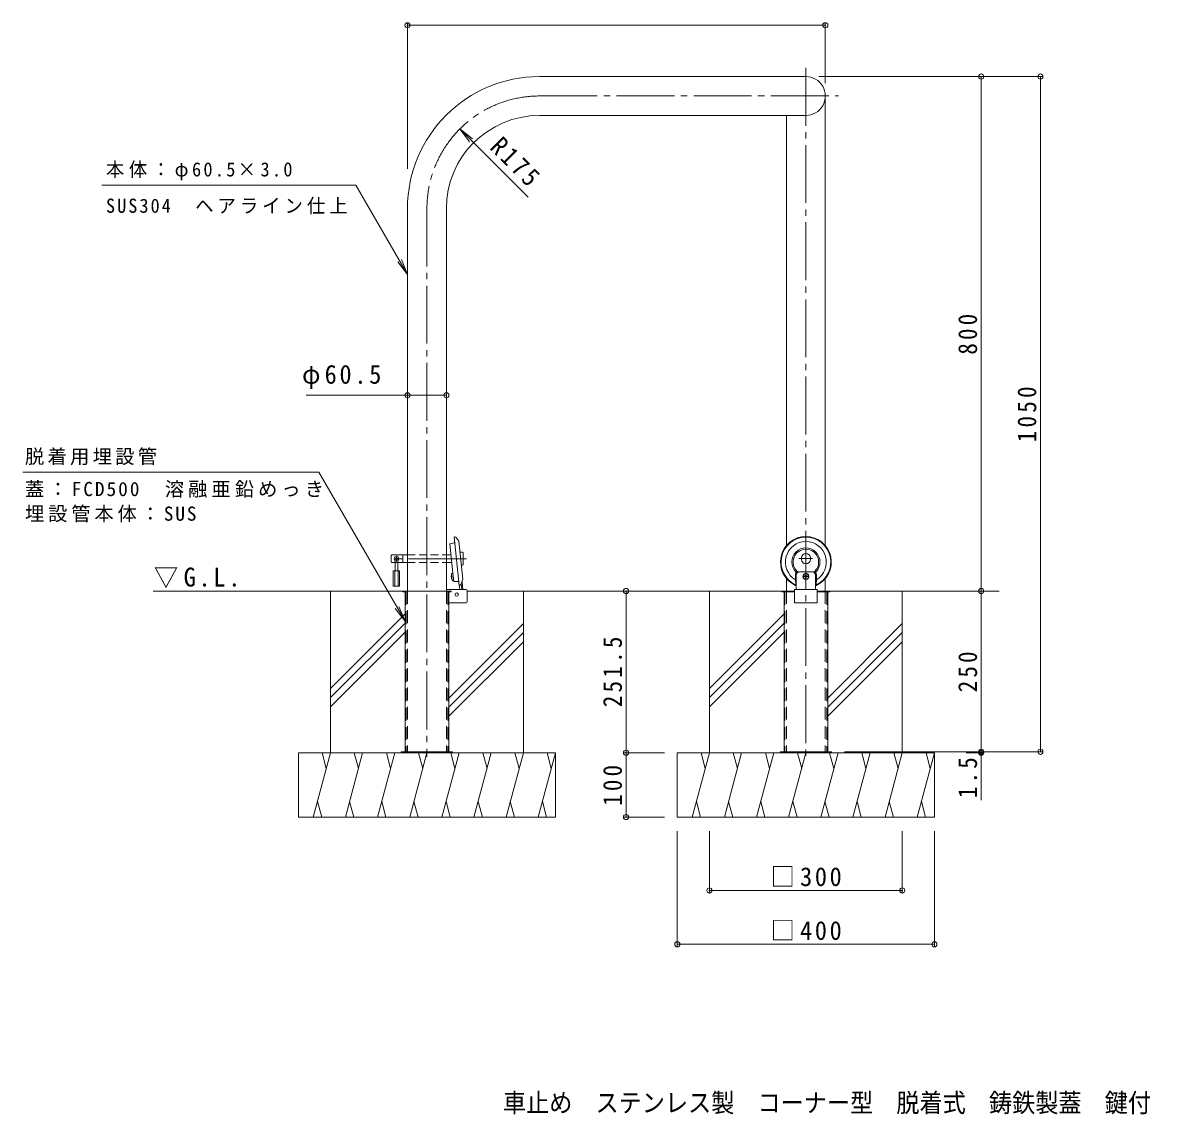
# Model space of a CAD drawing. Units: millimetres at full size, sheet at 1:10; some dimension numbers follow another scale. Extents: x -1706 to 1825, y -1371 to 1318.
# Drawn here: x -1706 to 60, y -1371 to 326 of the extents above; entities that cross this region are included whole.
import ezdxf
from ezdxf.enums import TextEntityAlignment as Align

# ---------------------------------------------------------------- set-up
doc = ezdxf.new("R2010")
doc.units = ezdxf.units.MM
doc.header["$LTSCALE"] = 10
doc.header["$PDMODE"] = 32
doc.header["$PDSIZE"] = 8
for name, pattern in [('CHAIN1', [8, 5, -1, 1, -1]), ('CHAIN2', [12, 9, -1, 1, -1]), ('DASHED1', [1.8, 1.2, -0.6]), ('DASHED2', [3, 2, -1])]:
    doc.linetypes.add(name, pattern=pattern)
for name, color, linetype, lineweight in [('C-0', 7, 'CHAIN2', 9), ('C-1', 7, 'Continuous', 9), ('C-2', 3, 'Continuous', 9), ('C-3', 4, 'Continuous', 9), ('C-4', 7, 'Continuous', 9), ('C-5', 7, 'Continuous', 9), ('C-6', 6, 'Continuous', 9), ('C-9', 7, 'Continuous', 9), ('C-B', 7, 'Continuous', 9)]:
    doc.layers.add(name, color=color, linetype=linetype, lineweight=lineweight)
doc.layers.add('F-5_F-5ﾚｲﾔ', color=2, linetype='Continuous')
doc.styles.add('ＭＳ ゴシック', font='')
doc.styles.get('ＭＳ ゴシック').set_extended_font_data('MS Gothic')

msp = doc.modelspace()

# ---------------------------------------------------------------- linework, layer by layer
at = {"layer": 'C-0'}
for p, q in [((-487.22, 256.22), (-487.22, -819.8)), ((-901.72, 212.5), (-436.48, 212.5)), ((-1076.72, 37.5), (-1076.72, -814.96)), ((-1015.34, -507.02), (-1133.94, -507.02)), ((-498.31, -506.88), (-476.75, -506.88))]:
    msp.add_line(p, q, dxfattribs=at)
msp.add_arc((-901.72, 37.5), 175, 90, 180, dxfattribs=at)
at = {"layer": 'C-1'}
for p, q in [((-1116.72, -807.25), (-1116.72, -808.75)), ((-1116.72, -807.25), (-1036.72, -807.25)), ((-1089.22, -807.25), (-1089.22, -808.75)), ((-1064.22, -807.25), (-1064.22, -808.75)), ((-1036.72, -807.25), (-1036.72, -808.75)), ((-527.22, -807.25), (-527.22, -808.75)), ((-527.22, -807.25), (-447.22, -807.25)), ((-507.84, -807.25), (-507.84, -808.75)), ((-466.61, -807.25), (-466.61, -808.75)), ((-447.22, -807.25), (-447.22, -808.75))]:
    msp.add_line(p, q, dxfattribs=at)
at = {"layer": 'C-2'}
for p, q in [((-901.72, 242.75), (-487.22, 242.75)), ((-456.97, 212.5), (-456.97, -486.58)), ((-901.72, 182.25), (-487.22, 182.25)), ((-517.47, 182.25), (-517.47, -486.64)), ((-1106.97, 37.5), (-1106.97, -557.25)), ((-1046.47, 37.5), (-1046.47, -557.25)), ((-517.47, -537.84), (-517.47, -557.25)), ((-456.97, -538.05), (-456.97, -557.25))]:
    msp.add_line(p, q, dxfattribs=at)
at = {"layer": 'C-2', "linetype": 'DASHED2'}
for p, q in [((-1106.97, -557.25), (-1106.97, -807.25)), ((-1046.47, -557.25), (-1046.47, -807.25)), ((-517.47, -557.25), (-517.47, -807.25)), ((-456.97, -557.25), (-456.97, -807.25))]:
    msp.add_line(p, q, dxfattribs=at)
at = {"layer": 'C-2'}
for centre, radius, start, end in [((-901.72, 37.5), 205.25, 90, 180), ((-487.22, 212.5), 30.25, 269.99986, 90.00014), ((-901.72, 37.5), 144.75, 90, 180)]:
    msp.add_arc(centre, radius, start, end, dxfattribs=at)
at = {"layer": 'C-3'}
for p, q in [((-1026.35, -548.46), (-1034.27, -473.06)), ((-1034.02, -472.85), (-1031.63, -473.5)), ((-1031.63, -473.5), (-1027.02, -479.84)), ((-1020.81, -538.95), (-1027.02, -479.84)), ((-494.22, -507.88), (-494.22, -505.88)), ((-480.22, -507.88), (-480.22, -505.88)), ((-502.49, -528.34), (-500.55, -527.76)), ((-471.83, -528.36), (-473.76, -527.77)), ((-1036.37, -529.65), (-1035.03, -542.38)), ((-1027.85, -542.52), (-1035.03, -542.38)), ((-1023.91, -547.01), (-1026.05, -548.62)), ((-1021.99, -542.03), (-1023.91, -547.01)), ((-1020.81, -538.95), (-1021.99, -542.03)), ((-503.56, -539.69), (-503.56, -532.27)), ((-503, -546.82), (-503.56, -539.69)), ((-502.56, -548.16), (-502.57, -532.27)), ((-471.73, -548.18), (-471.74, -532.28)), ((-471.29, -546.84), (-470.74, -539.71)), ((-470.74, -539.71), (-470.74, -532.28)), ((-1114.22, -557.25), (-1114.22, -558.75)), ((-1110.72, -558.75), (-1114.22, -558.75)), ((-1110.72, -558.75), (-1110.72, -807.25)), ((-1042.72, -558.75), (-1039.22, -558.75)), ((-1042.72, -558.75), (-1042.72, -807.25)), ((-1039.22, -557.25), (-1039.22, -558.75)), ((-524.72, -557.25), (-524.72, -558.75)), ((-524.72, -557.25), (-504.72, -557.25)), ((-524.72, -558.75), (-504.72, -558.75)), ((-521.22, -558.75), (-521.22, -807.25)), ((-469.72, -557.25), (-449.72, -557.25)), ((-469.72, -558.75), (-449.72, -558.75)), ((-453.22, -558.75), (-453.22, -807.25)), ((-449.72, -557.25), (-449.72, -558.75))]:
    msp.add_line(p, q, dxfattribs=at)
at = {"layer": 'C-3', "color": 2}
for p, q in [((-477.21, -527.28), (-497.1, -527.27)), ((-1038.47, -532.64), (-1039.18, -533.51)), ((-1039.18, -533.51), (-1037.98, -533.39)), ((-1038.72, -537.89), (-1039.18, -533.51)), ((-1038.72, -537.89), (-1037.52, -537.76)), ((-1037.84, -538.6), (-1038.72, -537.89)), ((-1038.47, -532.64), (-1038.07, -532.59)), ((-1038.28, -530.6), (-1037.92, -529.81)), ((-1038.28, -530.6), (-1037.23, -540.55)), ((-1037.92, -529.81), (-1036.37, -529.65)), ((-1037.84, -538.6), (-1037.44, -538.56)), ((-1037.23, -540.55), (-1036.72, -541.25)), ((-1036.72, -541.25), (-1035.16, -541.09)), ((-1020.84, -554.95), (-1022.15, -542.44)), ((-502.07, -532.27), (-502.06, -554.95)), ((-487.15, -532.84), (-488.65, -533.71)), ((-485.66, -533.71), (-487.15, -532.84)), ((-485.66, -535.44), (-487.15, -536.31)), ((-485.66, -535.44), (-485.66, -533.71)), ((-472.24, -532.28), (-472.22, -554.94))]:
    msp.add_line(p, q, dxfattribs=at)
at = {"layer": 'C-3', "color": 2, "linetype": 'CHAIN2'}
msp.add_line((-482.64, -534.58), (-491.67, -534.57), dxfattribs=at)
at = {"layer": 'C-3', "linetype": 'DASHED2'}
for p, q in [((-1109.22, -558.75), (-1109.22, -807.25)), ((-1044.22, -558.75), (-1044.22, -807.25)), ((-519.72, -558.75), (-519.72, -807.25)), ((-454.72, -558.75), (-454.72, -807.25))]:
    msp.add_line(p, q, dxfattribs=at)
at = {"layer": 'C-3', "color": 3}
for p, q in [((-1015.47, -554.95), (-1046.47, -554.95)), ((-1013.97, -573.95), (-1013.97, -556.45)), ((-504.72, -554.95), (-504.72, -575.45)), ((-504.72, -554.95), (-469.72, -554.95)), ((-469.72, -554.95), (-469.72, -575.45)), ((-1015.47, -575.45), (-1042.72, -575.45)), ((-504.72, -575.45), (-469.72, -575.45))]:
    msp.add_line(p, q, dxfattribs=at)
at = {"layer": 'C-3'}
msp.add_lwpolyline([(-1034.17, -482.37), (-1041.16, -484), (-1036.37, -529.59), (-1036.37, -529.65)], dxfattribs=at)
at = {"layer": 'C-3', "color": 2}
msp.add_lwpolyline([(-487.15, -536.31), (-488.64, -535.44), (-488.65, -533.71)], dxfattribs=at)
at = {"layer": 'C-3'}
msp.add_circle((-1030.37, -562.75), 2.5, dxfattribs=at)
for centre, radius, start, end in [((-1034.07, -473.04), 0.2, 74.79398, 186), ((-1034.4, -481.4), 1, 283.12502, 6), ((-487.22, -505.88), 7, 0, 180), ((-487.22, -507.88), 7, 180, 0), ((-1027.87, -543.52), 1, 6, 88.87498), ((-1026.15, -548.44), 0.2, 186, 297.20602)]:
    msp.add_arc(centre, radius, start, end, dxfattribs=at)
at = {"layer": 'C-3', "linetype": 'DASHED2'}
for centre, start, end in [((-1110.72, -558.75), 0, 90), ((-1042.72, -558.75), 90, 180)]:
    msp.add_arc(centre, 1.5, start, end, dxfattribs=at)
at = {"layer": 'C-3', "color": 3}
for centre, start, end in [((-1015.47, -556.45), 0, 90), ((-1015.47, -573.95), 270, 0)]:
    msp.add_arc(centre, 1.5, start, end, dxfattribs=at)
at = {"layer": 'C-3', "linetype": 'DASHED1'}
for centre, start, end in [((-521.22, -558.75), 0, 90), ((-453.22, -558.75), 90, 180)]:
    msp.add_arc(centre, 1.5, start, end, dxfattribs=at)
at = {"layer": 'C-3'}
for centre, major_axis, start_param, end_param in [((-487.17, -512.28), (-4.16, 39.58), 3.4553706, 8.9007544), ((-487.17, -512.28), (-4.06, 38.59), 3.4806005, 8.8763306), ((-487.17, -512.28), (-3.35, 31.83), 3.5785013, 8.7784298), ((-487.17, -512.28), (-2.3, 21.88), 3.8315417, 8.5253894), ((-487.17, -512.28), (-2.09, 19.89), 3.7948949, 8.5620362), ((-497.1, -532.27), (-0.68, 6.46), 0.9210955, 1.4660766), ((-503.48, -528.38), (-0.105, 0.995), 4.0626882, 5.3837967), ((-497.1, -532.27), (-0.57, 5.47), 0.6466607, 1.4660766), ((-501.52, -527.52), (-0.105, 0.995), 3.7882534, 5.4204436), ((-472.8, -527.53), (-0.105, 0.995), 0.6533022, 2.2854924), ((-477.21, -532.28), (-0.57, 5.47), 4.6076692, 5.4270851), ((-470.83, -528.4), (-0.105, 0.995), 0.6899491, 2.0110576), ((-477.21, -532.28), (-0.68, 6.46), 4.6076692, 5.1526503), ((-503.5, -546.86), (-0.052, 0.497), 2.5931453, 4.6855146), ((-470.79, -546.87), (-0.052, 0.497), 1.3882312, 3.4806005), ((-503.06, -548.16), (-0.052, 0.497), 2.6175691, 4.6076692), ((-471.23, -548.18), (-0.052, 0.497), 1.4660766, 3.4561767)]:
    msp.add_ellipse(centre, major_axis=major_axis, ratio=0.9945, start_param=start_param, end_param=end_param, dxfattribs=at)
at = {"layer": 'C-3', "color": 2}
for centre, start_param, end_param in [((-497.1, -532.27), 6.1784656, 7.7492619), ((-477.21, -532.28), 4.6076692, 6.1784656)]:
    msp.add_ellipse(centre, major_axis=(-0.52, 4.97), ratio=0.9945, start_param=start_param, end_param=end_param, dxfattribs=at)
for major_axis in [(-0.5, 4.72), (-0.44, 4.23)]:
    msp.add_ellipse((-487.15, -534.57), major_axis=major_axis, ratio=0.9945, dxfattribs=at)
at = {"layer": 'C-4'}
for p, q in [((-1106.97, 325.46), (-1106.97, 99.01)), ((-1106.97, 322.46), (-456.97, 322.46)), ((-456.97, 325.46), (-456.97, 232.5)), ((-119.37, 242.75), (-467.22, 242.75)), ((-214.48, 242.75), (-214.48, -557.25)), ((-122.37, 242.75), (-122.37, -807.25)), ((-1025.47, 161.24), (-1005.63, 146.02)), ((-1106.97, -252.9), (-1264.72, -252.9)), ((-1106.97, -252.9), (-1046.47, -252.9)), ((-767, -557.25), (-767, -808.75)), ((-214.48, -557.25), (-214.48, -807.25)), ((-770, -808.75), (-707.22, -808.75)), ((-767, -808.75), (-767, -908.75)), ((-119.37, -807.25), (-427.22, -807.25)), ((-211.48, -808.75), (-237.98, -808.75)), ((-214.48, -807.25), (-214.48, -882.46)), ((-770, -908.75), (-707.22, -908.75)), ((-687.22, -1109.61), (-687.22, -930.45)), ((-637.22, -1025.89), (-637.22, -930.45)), ((-337.22, -1025.89), (-337.22, -930.45)), ((-287.22, -1109.61), (-287.22, -930.45)), ((-637.22, -1022.89), (-337.22, -1022.89)), ((-687.22, -1106.61), (-287.22, -1106.61))]:
    msp.add_line(p, q, dxfattribs=at)
msp.add_lwpolyline([(-919.4, 55.17), (-1025.47, 161.24), (-1010.25, 141.41)], dxfattribs=at)
for p in [(-1106.97, 322.46), (-456.97, 322.46), (-214.48, 242.75), (-122.37, 242.75), (-1106.97, -252.9), (-1046.47, -252.9), (-767, -557.25), (-214.48, -557.25), (-767, -808.75), (-214.48, -807.25), (-214.48, -808.75), (-122.37, -807.25), (-767, -908.75), (-637.22, -1022.89), (-337.22, -1022.89), (-687.22, -1106.61), (-287.22, -1106.61)]:
    msp.add_point(p, dxfattribs=at)
at = {"layer": 'C-5'}
for p, q in [((-1187.27, 73.71), (-1582.48, 73.71)), ((-1187.27, 73.71), (-1106.97, -64.97)), ((-1106.97, -64.97), (-1122.19, -45.14)), ((-1106.97, -64.97), (-1116.54, -41.87)), ((-1705.6, -372.52), (-1244.88, -372.52)), ((-1110.72, -604.2), (-1244.88, -372.52)), ((-1110.72, -604.2), (-1120.29, -581.11)), ((-1110.72, -604.2), (-1125.94, -584.37))]:
    msp.add_line(p, q, dxfattribs=at)
at = {"layer": 'C-6'}
for p, q in [((-1039.22, -557.25), (-1502.72, -557.25)), ((-1226.72, -557.25), (-1226.72, -808.75)), ((-524.72, -557.25), (-1013.97, -557.25)), ((-926.72, -557.25), (-926.72, -808.75)), ((-637.22, -557.25), (-637.22, -808.75)), ((-186.47, -557.25), (-449.72, -557.25)), ((-337.22, -557.25), (-337.22, -808.75)), ((-1110.72, -592.95), (-1226.72, -708.95)), ((-521.22, -592.95), (-637.22, -708.95)), ((-1110.72, -607.09), (-1226.72, -723.09)), ((-926.72, -607.83), (-1042.72, -723.83)), ((-521.22, -607.09), (-637.22, -723.09)), ((-337.22, -607.83), (-453.22, -723.83)), ((-1110.72, -621.23), (-1226.72, -737.23)), ((-926.72, -621.97), (-1042.72, -737.97)), ((-521.22, -621.23), (-637.22, -737.23)), ((-337.22, -621.97), (-453.22, -737.97)), ((-926.72, -636.11), (-1042.72, -752.11)), ((-337.22, -636.11), (-453.22, -752.11)), ((-1226.72, -808.75), (-1253.52, -908.75)), ((-1239.77, -808.75), (-1233.25, -833.1)), ((-1176.72, -808.75), (-1203.52, -908.75)), ((-1189.77, -808.75), (-1183.25, -833.1)), ((-1126.72, -808.75), (-1153.52, -908.75)), ((-1139.77, -808.75), (-1133.25, -833.1)), ((-1076.72, -808.75), (-1103.52, -908.75)), ((-1089.77, -808.75), (-1083.25, -833.1)), ((-1076.72, -808.75), (-876.72, -808.75)), ((-1026.72, -808.75), (-1053.52, -908.75)), ((-1039.77, -808.75), (-1033.25, -833.1)), ((-976.72, -808.75), (-1003.52, -908.75)), ((-989.77, -808.75), (-983.25, -833.1)), ((-926.72, -808.75), (-953.52, -908.75)), ((-939.77, -808.75), (-933.25, -833.1)), ((-876.72, -808.75), (-903.52, -908.75)), ((-889.77, -808.75), (-883.25, -833.1)), ((-876.72, -808.75), (-876.72, -908.75)), ((-637.22, -808.75), (-664.02, -908.75)), ((-650.27, -808.75), (-643.75, -833.1)), ((-587.22, -808.75), (-614.02, -908.75)), ((-600.27, -808.75), (-593.75, -833.1)), ((-537.22, -808.75), (-564.02, -908.75)), ((-550.27, -808.75), (-543.75, -833.1)), ((-487.22, -808.75), (-514.02, -908.75)), ((-500.27, -808.75), (-493.75, -833.1)), ((-487.22, -808.75), (-287.22, -808.75)), ((-437.22, -808.75), (-464.02, -908.75)), ((-450.27, -808.75), (-443.75, -833.1)), ((-387.22, -808.75), (-414.02, -908.75)), ((-400.27, -808.75), (-393.75, -833.1)), ((-337.22, -808.75), (-364.02, -908.75)), ((-350.27, -808.75), (-343.75, -833.1)), ((-287.22, -808.75), (-314.02, -908.75)), ((-300.27, -808.75), (-293.75, -833.1)), ((-287.22, -808.75), (-287.22, -908.75)), ((-1240.47, -908.75), (-1246.99, -884.4)), ((-1190.47, -908.75), (-1196.99, -884.4)), ((-1140.47, -908.75), (-1146.99, -884.4)), ((-1090.47, -908.75), (-1096.99, -884.4)), ((-1040.47, -908.75), (-1046.99, -884.4)), ((-990.47, -908.75), (-996.99, -884.4)), ((-940.47, -908.75), (-946.99, -884.4)), ((-890.47, -908.75), (-896.99, -884.4)), ((-650.97, -908.75), (-657.49, -884.4)), ((-600.97, -908.75), (-607.49, -884.4)), ((-550.97, -908.75), (-557.49, -884.4)), ((-500.97, -908.75), (-507.49, -884.4)), ((-450.97, -908.75), (-457.49, -884.4)), ((-400.97, -908.75), (-407.49, -884.4)), ((-350.97, -908.75), (-357.49, -884.4)), ((-300.97, -908.75), (-307.49, -884.4)), ((-1276.72, -908.75), (-876.72, -908.75)), ((-687.22, -908.75), (-287.22, -908.75))]:
    msp.add_line(p, q, dxfattribs=at)
for points in [[(-1076.72, -808.75), (-1276.72, -808.75), (-1276.72, -908.75)], [(-487.22, -808.75), (-687.22, -808.75), (-687.22, -908.75)]]:
    msp.add_lwpolyline(points, dxfattribs=at)
at = {"layer": 'C-9'}
for p, q in [((-477.21, -527.28), (-497.1, -527.27)), ((-1022.44, -554.95), (-1023.41, -545.73)), ((-1025.66, -554.95), (-1026.35, -548.46))]:
    msp.add_line(p, q, dxfattribs=at)
for centre, start_param, end_param in [((-497.1, -532.27), 0.0121487, 1.4660766), ((-497.1, -532.27), 6.1784656, 6.295334), ((-477.21, -532.28), 4.6076692, 6.1784656)]:
    msp.add_ellipse(centre, major_axis=(-0.52, 4.97), ratio=0.9945, start_param=start_param, end_param=end_param, dxfattribs=at)
at = {"layer": 'C-B'}
for p, q in [((-1132.15, -502.02), (-1132.15, -512.02)), ((-1131.15, -501.02), (-1106.97, -501.02)), ((-1114.15, -501.02), (-1114.15, -513.02)), ((-1046.47, -501.02), (-1039.37, -501.02)), ((-1021.15, -497.02), (-1025.22, -497.02)), ((-1020.15, -516.02), (-1020.15, -498.02)), ((-1131.15, -513.02), (-1106.97, -513.02)), ((-1046.47, -513.02), (-1038.11, -513.02)), ((-1023.11, -517.02), (-1021.15, -517.02))]:
    msp.add_line(p, q, dxfattribs=at)
at = {"layer": 'C-B', "color": 2}
for p, q in [((-1126.4, -508.27), (-1126.4, -526.02)), ((-1121.9, -508.27), (-1121.9, -526.02)), ((-1119.15, -526.02), (-1129.15, -526.02)), ((-1129.15, -526.02), (-1129.15, -549.52)), ((-1126.9, -526.02), (-1126.9, -549.52)), ((-1121.4, -526.02), (-1121.4, -549.52)), ((-1119.15, -526.02), (-1119.15, -549.52)), ((-1119.15, -549.52), (-1129.15, -549.52))]:
    msp.add_line(p, q, dxfattribs=at)
at = {"layer": 'C-B', "linetype": 'CHAIN1'}
msp.add_line((-1124.15, -502.5), (-1124.15, -511.56), dxfattribs=at)
at = {"layer": 'C-B', "linetype": 'DASHED1'}
for p, q in [((-1106.97, -501.02), (-1046.47, -501.02)), ((-1106.97, -513.02), (-1046.47, -513.02))]:
    msp.add_line(p, q, dxfattribs=at)
at = {"layer": 'C-B'}
for centre, radius, start, end in [((-1131.15, -502.02), 1, 90, 180), ((-1124.15, -507.02), 3.5, 310.00777, 229.99527), ((-1021.15, -498.02), 1, 0, 90), ((-1131.15, -512.02), 1, 180, 270), ((-1021.15, -516.02), 1, 270, 0)]:
    msp.add_arc(centre, radius, start, end, dxfattribs=at)
at = {"layer": 'C-B', "color": 2}
msp.add_arc((-1124.15, -508.27), 2.25, 0, 180, dxfattribs=at)

# ---------------------------------------------------------------- texts
at = {"layer": 'C-4', "color": 2, "char_height": 29.33, "attachment_point": 7, "style": 'ＭＳ ゴシック'}
for s, insert, rotation in [('\\T1.28;\\W0.9;R175', (-980.75, 130.66), 315), ('\\T1.27;\\W0.9;800', (-220.48, -189.75), 90), ('\\T1.28;\\W0.9;1050', (-128.37, -326), 90), ('\\T1.28;\\W0.9;251.5', (-773, -738), 90), ('\\T1.27;\\W0.9;250', (-220.48, -714.75), 90), ('\\T1.27;\\W0.9;100', (-773, -891.25), 90), ('\\T1.27;\\W0.9;1.5', (-220.48, -879.28), 90)]:
    msp.add_mtext(s, dxfattribs=dict(at, insert=insert, rotation=rotation))
for s, insert in [('\\T1.22;\\W0.95;φ60.5', (-1271.09, -242.9)), ('\\T1.21;\\W0.95;□300', (-542.22, -1016.89)), ('\\T1.21;\\W0.95;□400', (-542.22, -1100.61))]:
    msp.add_mtext(s, dxfattribs=dict(at, insert=insert))
at = {"layer": 'C-5', "char_height": 21.99, "attachment_point": 7, "style": 'ＭＳ ゴシック'}
for s, insert in [('\\T1.25;\\W0.95;本体：φ60.5×3.0', (-1576.07, 81.43)), ('\\T1.22;\\W0.95;SUS304\u3000ヘアライン仕上', (-1576.07, 28.52)), ('\\T1.17;脱着用埋設管', (-1702.04, -361.59)), ('\\T1.21;蓋：FCD500\u3000溶融亜鉛めっき', (-1702.04, -412.09)), ('\\T1.2;埋設管本体：SUS', (-1702.04, -450.37))]:
    msp.add_mtext(s, dxfattribs=dict(at, insert=insert))
at = {"layer": 'C-5', "color": 2, "insert": (-1501.62, -552.89), "char_height": 29.33, "attachment_point": 7, "style": 'ＭＳ ゴシック'}
msp.add_mtext('\\T1.22;\\W0.95;▽G.L.', dxfattribs=at)
at = {"layer": 'F-5_F-5ﾚｲﾔ', "style": 'ＭＳ ゴシック', "width": 0.9}
msp.add_text('車止め\u3000ステンレス製\u3000コーナー型\u3000脱着式\u3000鋳鉄製蓋\u3000鍵付\u3000ＹＣ６Ｈ５－ＨＤＬ', height=29.33, dxfattribs=at).set_placement((-958.49, -1376.43), align=Align.BOTTOM_LEFT)

doc.saveas('drawing.dxf')
